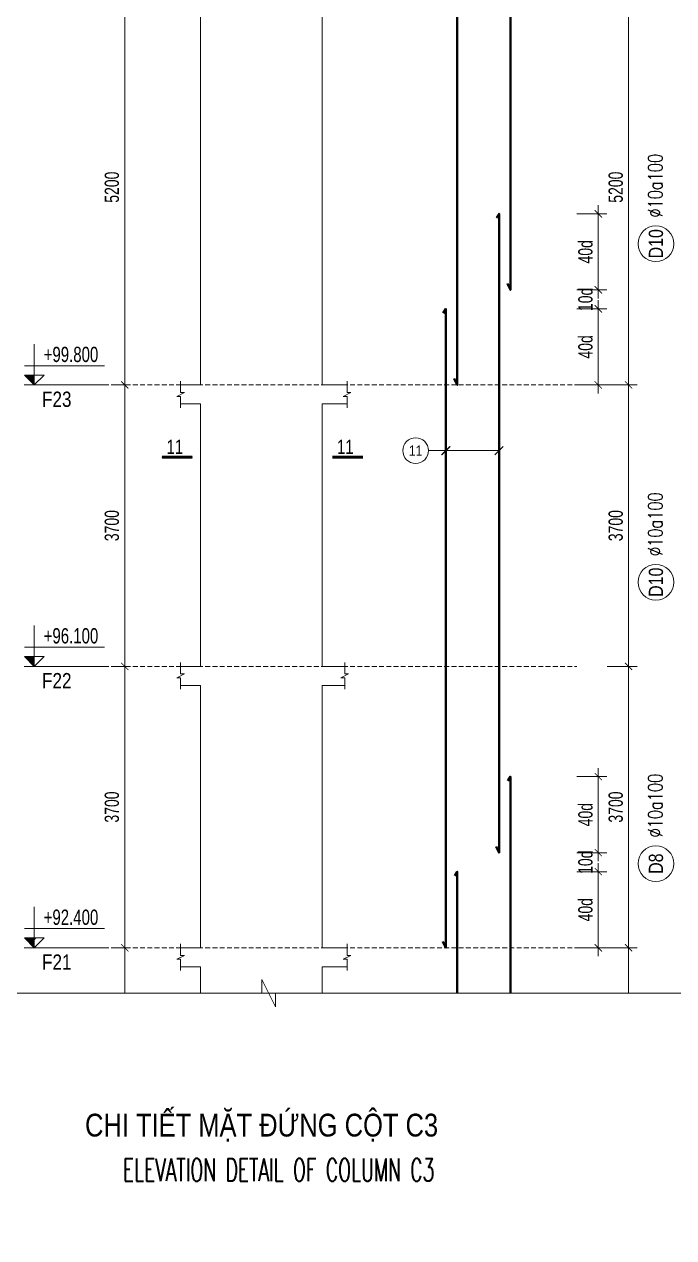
# Model space of a CAD drawing. Header units: millimetres. Extents: x 415878 to 795945, y 85573 to 378758.
# Drawn here: x 624098 to 632641, y 337692 to 353647 of the extents above; entities that cross this region are included whole.
import ezdxf
from ezdxf.enums import TextEntityAlignment as Align
from ezdxf.xclip import XClip

# ---------------------------------------------------------------- set-up
doc = ezdxf.new("R2010")
doc.units = ezdxf.units.MM
doc.linetypes.add('DASHED2', pattern=[9.524999999999999, 6.35, -3.175])
doc.layers.get('0').update_dxf_attribs({"lineweight": 20})
doc.layers.get('Defpoints').update_dxf_attribs({"color": 151, "lineweight": 9})
for name, color, linetype, lineweight in [('NDC_S_ANNO', 7, 'Continuous', 20), ('NDC_S_CONTINUOUS', 3, 'Continuous', 20), ('NDC_S_DIM', 1, 'Continuous', 15), ('NDC_S_ENG TEXT', 2, 'Continuous', 20), ('NDC_S_ENG TITLE', 3, 'Continuous', 20), ('NDC_S_HATCH MATERIAL', 8, 'Continuous', 13), ('NDC_S_LEADER', 1, 'Continuous', 15), ('NDC_S_LEVEL TEXT', 7, 'Continuous', 20), ('NDC_S_REBAR NO.', 7, 'Continuous', 20), ('NDC_S_REBAR NO. BOX', 1, 'Continuous', 9), ('NDC_S_STIRRUP', 4, 'Continuous', 40), ('NDC_S_TEXT SYMBOL', 7, 'Continuous', 20), ('NDC_S_VN TEXT', 7, 'Continuous', 20)]:
    doc.layers.add(name, color=color, linetype=linetype, lineweight=lineweight)
doc.styles.add('NDC_ANNO', font='', dxfattribs={"width": 0.8})
doc.styles.add('NDC_ARIAL', font='arial.ttf', dxfattribs={"width": 0.85})
doc.styles.add('NDC_DIM', font='', dxfattribs={"width": 0.75})
doc.styles.add('NDC_ROMANS', font='romans.shx', dxfattribs={"width": 0.7})
doc.styles.add('NDC_VIE TXT', font='arial.ttf', dxfattribs={"width": 0.8})
doc.styles.get('NDC_ANNO').set_extended_font_data('Dotum')
doc.styles.get('NDC_DIM').set_extended_font_data('Dotum')
doc.dimstyles.new('NDC_dim_75', dxfattribs={"dimscale": 75, "dimtxt": 2.5, "dimasz": 1.5, "dimexe": 1.5, "dimexo": 2.5, "dimgap": 1, "dimtad": 1, "dimdec": 0, "dimzin": 0, "dimdsep": 46, "dimtxsty": 'NDC_DIM', "dimblk": 'DIMMARK', "dimcen": 0.09, "dimdle": 1.2, "dimclrd": 1, "dimclre": 1, "dimclrt": 3, "dimadec": 0, "dimazin": 0, "dimtfac": 1, "dimtdec": 0, "dimtix": 1, "dimtofl": 0, "dimtmove": 0, "dimatfit": 3, "dimfxl": 8, "dimfxlon": 1, "dimtolj": 1, "dimtzin": 0, "dimarcsym": 0})

# ---------------------------------------------------------------- blocks, each defined once
blk = doc.blocks.new('DIMMARK')
at = {"layer": 'NDC_S_DIM', "color": 1}
blk.add_line((-1.5, 0), (1, 0), dxfattribs=at)
at = {"layer": 'NDC_S_DIM', "color": 2, "const_width": 0.1}
blk.add_lwpolyline([(-0.4242640687119285, -0.4242640687119285), (0.4242640687119285, 0.4242640687119285)], dxfattribs=at)
blk = doc.blocks.new('*D828')
at = {"layer": 'Defpoints', "color": 0, "transparency": 16777216}
for p in [(417199.4336846789, 193729.3984995254), (417430.9967218214, 193729.3984995254), (417430.9967218214, 190029.3984995254)]:
    blk.add_point(p, dxfattribs=at)
at = {"layer": 'NDC_S_HATCH MATERIAL', "color": 1, "lineweight": -2, "transparency": 16777216}
for p, q in [((417243.4967218214, 193729.3984995254), (417086.9336846789, 193729.3984995254)), ((417199.4336846789, 190141.8984995254), (417199.4336846789, 193616.8984995254)), ((417243.4967218214, 190029.3984995254), (417086.9336846789, 190029.3984995254))]:
    blk.add_line(p, q, dxfattribs=at)
at = {"layer": 'NDC_S_HATCH MATERIAL', "color": 1, "lineweight": -2, "transparency": 16777216, "xscale": 112.5, "yscale": 112.5, "zscale": 112.5}
for p, rotation in [((417199.4336846789, 193729.3984995254), 90), ((417199.4336846789, 190029.3984995254), 270)]:
    blk.add_blockref('DIMMARK', p, dxfattribs=dict(at, rotation=rotation))
at = {"layer": 'NDC_S_HATCH MATERIAL', "color": 3, "transparency": 16777216, "insert": (417030.6836846789, 191879.3984995254), "char_height": 187.5, "attachment_point": 5, "rotation": 90, "style": 'NDC_DIM'}
blk.add_mtext('\\A1;3700', dxfattribs=at)
blk = doc.blocks.new('*D829')
at = {"layer": 'Defpoints', "color": 0, "transparency": 16777216}
for p in [(417199.4336846792, 197429.3984995254), (417430.9967218214, 197429.3984995254), (417430.9967218214, 193729.3984995254)]:
    blk.add_point(p, dxfattribs=at)
at = {"layer": 'NDC_S_HATCH MATERIAL', "color": 1, "lineweight": -2, "transparency": 16777216}
for p, q in [((417243.4967218214, 197429.3984995254), (417086.9336846792, 197429.3984995254)), ((417199.4336846792, 193841.8984995254), (417199.4336846792, 197316.8984995254)), ((417243.4967218214, 193729.3984995254), (417086.9336846792, 193729.3984995254))]:
    blk.add_line(p, q, dxfattribs=at)
at = {"layer": 'NDC_S_HATCH MATERIAL', "color": 1, "lineweight": -2, "transparency": 16777216, "xscale": 112.5, "yscale": 112.5, "zscale": 112.5}
for p, rotation in [((417199.4336846792, 197429.3984995254), 90), ((417199.4336846792, 193729.3984995254), 270)]:
    blk.add_blockref('DIMMARK', p, dxfattribs=dict(at, rotation=rotation))
at = {"layer": 'NDC_S_HATCH MATERIAL', "color": 3, "transparency": 16777216, "insert": (417030.6836846791, 195579.3984995254), "char_height": 187.5, "attachment_point": 5, "rotation": 90, "style": 'NDC_DIM'}
blk.add_mtext('\\A1;3700', dxfattribs=at)
blk = doc.blocks.new('*D830')
at = {"layer": 'Defpoints', "color": 0, "transparency": 16777216}
for p in [(417199.4336846794, 201129.3984995254), (417430.9967218214, 201129.3984995254), (417430.9967218214, 197429.3984995254)]:
    blk.add_point(p, dxfattribs=at)
at = {"layer": 'NDC_S_HATCH MATERIAL', "color": 1, "lineweight": -2, "transparency": 16777216}
for p, q in [((417243.4967218214, 201129.3984995254), (417086.9336846794, 201129.3984995254)), ((417199.4336846794, 197541.8984995254), (417199.4336846794, 201016.8984995254)), ((417243.4967218214, 197429.3984995254), (417086.9336846794, 197429.3984995254))]:
    blk.add_line(p, q, dxfattribs=at)
at = {"layer": 'NDC_S_HATCH MATERIAL', "color": 1, "lineweight": -2, "transparency": 16777216, "xscale": 112.5, "yscale": 112.5, "zscale": 112.5}
for p, rotation in [((417199.4336846794, 201129.3984995254), 90), ((417199.4336846794, 197429.3984995254), 270)]:
    blk.add_blockref('DIMMARK', p, dxfattribs=dict(at, rotation=rotation))
at = {"layer": 'NDC_S_HATCH MATERIAL', "color": 3, "transparency": 16777216, "insert": (417030.6836846793, 199279.3984995254), "char_height": 187.5, "attachment_point": 5, "rotation": 90, "style": 'NDC_DIM'}
blk.add_mtext('\\A1;3700', dxfattribs=at)
blk = doc.blocks.new('*D831')
at = {"layer": 'Defpoints', "color": 0, "transparency": 16777216}
for p in [(417199.4336846796, 206329.3984995254), (417430.9967218214, 206329.3984995254), (417430.9967218214, 201129.3984995254)]:
    blk.add_point(p, dxfattribs=at)
at = {"layer": 'NDC_S_HATCH MATERIAL', "color": 1, "lineweight": -2, "transparency": 16777216}
for p, q in [((417243.4967218214, 206329.3984995254), (417086.9336846796, 206329.3984995254)), ((417199.4336846796, 201241.8984995254), (417199.4336846796, 206216.8984995254)), ((417243.4967218214, 201129.3984995254), (417086.9336846796, 201129.3984995254))]:
    blk.add_line(p, q, dxfattribs=at)
at = {"layer": 'NDC_S_HATCH MATERIAL', "color": 1, "lineweight": -2, "transparency": 16777216, "xscale": 112.5, "yscale": 112.5, "zscale": 112.5}
for p, rotation in [((417199.4336846796, 206329.3984995254), 90), ((417199.4336846796, 201129.3984995254), 270)]:
    blk.add_blockref('DIMMARK', p, dxfattribs=dict(at, rotation=rotation))
at = {"layer": 'NDC_S_HATCH MATERIAL', "color": 3, "transparency": 16777216, "insert": (417030.6836846796, 203729.3984995254), "char_height": 187.5, "attachment_point": 5, "rotation": 90, "style": 'NDC_DIM'}
blk.add_mtext('\\A1;5200', dxfattribs=at)
blk = doc.blocks.new('*D890')
at = {"layer": 'Defpoints', "color": 0, "transparency": 16777216}
for p in [(419794.5496749418, 194729.3984995253), (423428.6123127725, 194729.3984995253), (419794.5496749418, 193729.3984995255)]:
    blk.add_point(p, dxfattribs=at)
at = {"layer": 'NDC_S_HATCH MATERIAL', "color": 1, "lineweight": -2, "transparency": 16777216}
for p, q in [((423147.3623127725, 194729.3984995253), (423541.1123127725, 194729.3984995253)), ((423428.6123127725, 193841.8984995255), (423428.6123127725, 194616.8984995253)), ((423147.3623127725, 193729.3984995255), (423541.1123127725, 193729.3984995255))]:
    blk.add_line(p, q, dxfattribs=at)
at = {"layer": 'NDC_S_HATCH MATERIAL', "color": 1, "lineweight": -2, "transparency": 16777216, "xscale": 112.5, "yscale": 112.5, "zscale": 112.5}
for p, rotation in [((423428.6123127725, 194729.3984995253), 90), ((423428.6123127725, 193729.3984995255), 270)]:
    blk.add_blockref('DIMMARK', p, dxfattribs=dict(at, rotation=rotation))
at = {"layer": 'NDC_S_HATCH MATERIAL', "color": 3, "transparency": 16777216, "insert": (423259.8623127724, 194229.3984995255), "char_height": 187.5, "attachment_point": 5, "rotation": 90, "style": 'NDC_DIM'}
blk.add_mtext('\\A1;\\A1;40d', dxfattribs=at)
blk = doc.blocks.new('*D891')
at = {"layer": 'Defpoints', "color": 0, "transparency": 16777216}
for p in [(419794.5496749418, 194979.3984995253), (423428.612312773, 194979.3984995253), (419794.5496749418, 194729.3984995253)]:
    blk.add_point(p, dxfattribs=at)
at = {"layer": 'NDC_S_HATCH MATERIAL', "color": 1, "lineweight": -2, "transparency": 16777216}
for p, q in [((423428.612312773, 195091.8984995253), (423428.612312773, 195204.3984995253)), ((423147.362312773, 194979.3984995253), (423541.112312773, 194979.3984995253)), ((423147.362312773, 194729.3984995253), (423541.112312773, 194729.3984995253)), ((423428.612312773, 194616.8984995253), (423428.612312773, 194504.3984995253))]:
    blk.add_line(p, q, dxfattribs=at)
at = {"layer": 'NDC_S_HATCH MATERIAL', "color": 1, "lineweight": -2, "transparency": 16777216, "xscale": 112.5, "yscale": 112.5, "zscale": 112.5}
for p, rotation in [((423428.612312773, 194979.3984995253), 270), ((423428.612312773, 194729.3984995253), 90)]:
    blk.add_blockref('DIMMARK', p, dxfattribs=dict(at, rotation=rotation))
at = {"layer": 'NDC_S_HATCH MATERIAL', "color": 3, "transparency": 16777216, "insert": (423259.8623127729, 194854.3984995254), "char_height": 187.5, "attachment_point": 5, "rotation": 90, "style": 'NDC_DIM'}
blk.add_mtext('\\A1;\\A1;10d', dxfattribs=at)
blk = doc.blocks.new('*D892')
at = {"layer": 'Defpoints', "color": 0, "transparency": 16777216}
for p in [(419794.5496749418, 195979.3984995253), (423428.6123127734, 195979.3984995253), (419794.5496749418, 194979.3984995253)]:
    blk.add_point(p, dxfattribs=at)
at = {"layer": 'NDC_S_HATCH MATERIAL', "color": 1, "lineweight": -2, "transparency": 16777216}
for p, q in [((423147.3623127734, 195979.3984995253), (423541.1123127734, 195979.3984995253)), ((423428.6123127734, 195091.8984995253), (423428.6123127734, 195866.8984995253)), ((423147.3623127734, 194979.3984995253), (423541.1123127734, 194979.3984995253))]:
    blk.add_line(p, q, dxfattribs=at)
at = {"layer": 'NDC_S_HATCH MATERIAL', "color": 1, "lineweight": -2, "transparency": 16777216, "xscale": 112.5, "yscale": 112.5, "zscale": 112.5}
for p, rotation in [((423428.6123127734, 195979.3984995253), 90), ((423428.6123127734, 194979.3984995253), 270)]:
    blk.add_blockref('DIMMARK', p, dxfattribs=dict(at, rotation=rotation))
at = {"layer": 'NDC_S_HATCH MATERIAL', "color": 3, "transparency": 16777216, "insert": (423259.8623127734, 195479.3984995254), "char_height": 187.5, "attachment_point": 5, "rotation": 90, "style": 'NDC_DIM'}
blk.add_mtext('\\A1;\\A1;40d', dxfattribs=at)
blk = doc.blocks.new('*D942')
at = {"layer": 'Defpoints', "color": 0, "transparency": 16777216}
for p in [(419794.5496749418, 193729.3984995254), (423826.9947222922, 193729.3984995254), (419794.5496749418, 190029.3984995254)]:
    blk.add_point(p, dxfattribs=at)
at = {"layer": 'NDC_S_VN TEXT', "color": 1, "lineweight": -2, "transparency": 16777216}
for p, q in [((423545.7447222922, 193729.3984995254), (423939.4947222922, 193729.3984995254)), ((423826.9947222922, 190141.8984995254), (423826.9947222922, 193616.8984995254)), ((423545.7447222922, 190029.3984995254), (423939.4947222922, 190029.3984995254))]:
    blk.add_line(p, q, dxfattribs=at)
at = {"layer": 'NDC_S_VN TEXT', "color": 1, "lineweight": -2, "transparency": 16777216, "xscale": 112.5, "yscale": 112.5, "zscale": 112.5}
for p, rotation in [((423826.9947222922, 193729.3984995254), 90), ((423826.9947222922, 190029.3984995254), 270)]:
    blk.add_blockref('DIMMARK', p, dxfattribs=dict(at, rotation=rotation))
at = {"layer": 'NDC_S_VN TEXT', "color": 3, "transparency": 16777216, "insert": (423658.2447222922, 191879.3984995255), "char_height": 187.5, "attachment_point": 5, "rotation": 90, "style": 'NDC_DIM'}
blk.add_mtext('\\A1;3700', dxfattribs=at)
blk = doc.blocks.new('*D943')
at = {"layer": 'Defpoints', "color": 0, "transparency": 16777216}
for p in [(419794.5496749418, 197429.3984995258), (423826.9947222925, 197429.3984995258), (419794.5496749418, 193729.3984995254)]:
    blk.add_point(p, dxfattribs=at)
at = {"layer": 'NDC_S_VN TEXT', "color": 1, "lineweight": -2, "transparency": 16777216}
for p, q in [((423545.7447222925, 197429.3984995258), (423939.4947222925, 197429.3984995258)), ((423826.9947222925, 193841.8984995254), (423826.9947222925, 197316.8984995258)), ((423545.7447222925, 193729.3984995254), (423939.4947222925, 193729.3984995254))]:
    blk.add_line(p, q, dxfattribs=at)
at = {"layer": 'NDC_S_VN TEXT', "color": 1, "lineweight": -2, "transparency": 16777216, "xscale": 112.5, "yscale": 112.5, "zscale": 112.5}
for p, rotation in [((423826.9947222925, 197429.3984995258), 90), ((423826.9947222925, 193729.3984995254), 270)]:
    blk.add_blockref('DIMMARK', p, dxfattribs=dict(at, rotation=rotation))
at = {"layer": 'NDC_S_VN TEXT', "color": 3, "transparency": 16777216, "insert": (423658.2447222924, 195579.3984995256), "char_height": 187.5, "attachment_point": 5, "rotation": 90, "style": 'NDC_DIM'}
blk.add_mtext('\\A1;3700', dxfattribs=at)
blk = doc.blocks.new('*D944')
at = {"layer": 'Defpoints', "color": 0, "transparency": 16777216}
for p in [(419794.5496749418, 201129.3984995254), (423826.9947222927, 201129.3984995254), (419794.5496749418, 197429.3984995258)]:
    blk.add_point(p, dxfattribs=at)
at = {"layer": 'NDC_S_VN TEXT', "color": 1, "lineweight": -2, "transparency": 16777216}
for p, q in [((423545.7447222927, 201129.3984995254), (423939.4947222927, 201129.3984995254)), ((423826.9947222927, 197541.8984995258), (423826.9947222927, 201016.8984995254)), ((423545.7447222927, 197429.3984995258), (423939.4947222927, 197429.3984995258))]:
    blk.add_line(p, q, dxfattribs=at)
at = {"layer": 'NDC_S_VN TEXT', "color": 1, "lineweight": -2, "transparency": 16777216, "xscale": 112.5, "yscale": 112.5, "zscale": 112.5}
for p, rotation in [((423826.9947222927, 201129.3984995254), 90), ((423826.9947222927, 197429.3984995258), 270)]:
    blk.add_blockref('DIMMARK', p, dxfattribs=dict(at, rotation=rotation))
at = {"layer": 'NDC_S_VN TEXT', "color": 3, "transparency": 16777216, "insert": (423658.2447222926, 199279.3984995256), "char_height": 187.5, "attachment_point": 5, "rotation": 90, "style": 'NDC_DIM'}
blk.add_mtext('\\A1;3700', dxfattribs=at)
blk = doc.blocks.new('*D945')
at = {"layer": 'Defpoints', "color": 0, "transparency": 16777216}
for p in [(419794.5496749418, 206329.3984995254), (423826.9947222929, 206329.3984995254), (419794.5496749418, 201129.3984995254)]:
    blk.add_point(p, dxfattribs=at)
at = {"layer": 'NDC_S_VN TEXT', "color": 1, "lineweight": -2, "transparency": 16777216}
for p, q in [((423545.7447222929, 206329.3984995254), (423939.4947222929, 206329.3984995254)), ((423826.9947222929, 201241.8984995254), (423826.9947222929, 206216.8984995254)), ((423545.7447222929, 201129.3984995254), (423939.4947222929, 201129.3984995254))]:
    blk.add_line(p, q, dxfattribs=at)
at = {"layer": 'NDC_S_VN TEXT', "color": 1, "lineweight": -2, "transparency": 16777216, "xscale": 112.5, "yscale": 112.5, "zscale": 112.5}
for p, rotation in [((423826.9947222929, 206329.3984995254), 90), ((423826.9947222929, 201129.3984995254), 270)]:
    blk.add_blockref('DIMMARK', p, dxfattribs=dict(at, rotation=rotation))
at = {"layer": 'NDC_S_VN TEXT', "color": 3, "transparency": 16777216, "insert": (423658.2447222929, 203729.3984995254), "char_height": 187.5, "attachment_point": 5, "rotation": 90, "style": 'NDC_DIM'}
blk.add_mtext('\\A1;5200', dxfattribs=at)
blk = doc.blocks.new('CD')
at = {"layer": 'NDC_S_ANNO'}
blk.add_hatch(color=3, dxfattribs=at).paths.add_polyline_path([(5.820766091346741e-10, 159.6954857552046), (-161.2010908627417, 159.6954857552046), (5.820766091346741e-10, -5.529727786779404e-10)])
at = {"layer": 'NDC_S_ANNO', "ltscale": 50}
h = blk.add_hatch(dxfattribs=at)
h.set_pattern_fill('ANSI31', color=256, scale=140.6250541793833, style=0)
h.set_pattern_definition([(45, (5.820766091346741e-10, 0), (-315.7122508925224, 315.7122508925224), [])])
h.paths.add_polyline_path([(5.820766091346741e-10, 159.6954857552046), (5.820766091346741e-10, -5.529727786779404e-10), (161.2010908930097, 159.6954857552046)])
for p, q in [((-159.2704896852956, 314.0833880473947), (1146.947077315999, 314.0833880473947)), ((1156.125648126763, 0), (-163.8695725132129, 0))]:
    blk.add_line(p, q, dxfattribs=at)
for points in [[(5.820766091346741e-10, 669.4950748638657), (5.820766091346741e-10, -5.529727786779404e-10)], [(5.820766091346741e-10, -5.529727786779404e-10), (-161.2010908627417, 159.6954857552046), (5.820766091346741e-10, 159.6954857552046)], [(5.820766091346741e-10, -5.529727786779404e-10), (161.2010908930097, 159.6954857552046), (5.820766091346741e-10, 159.6954857552046)]]:
    blk.add_lwpolyline(points, dxfattribs=at)
at = {"layer": 'NDC_S_TEXT SYMBOL', "color": 3, "style": 'NDC_DIM', "width": 0.7}
blk.add_attdef('COT', (153.9534816145897, 374.6377722059842), '', height=250, dxfattribs=at)
blk = doc.blocks.new('*U25')
at = {"layer": 'NDC_S_ANNO', "color": 0, "linetype": 'ByBlock', "lineweight": -2}
blk.add_line((-4.357142640116527, 0.002997111644365447), (1.000000217026004, 0.002999782974066001), dxfattribs=at)
at = {"layer": 'NDC_S_ANNO', "ltscale": 0.005, "const_width": 0.5}
blk.add_lwpolyline([(1.000000217026004, 0.002999782974066001), (-4.357142640116527, 0.002997111644365447)], dxfattribs=at)
at = {"layer": 'NDC_S_TEXT SYMBOL', "linetype": 'ByBlock', "lineweight": -2, "style": 'NDC_ANNO', "width": 0.8}
blk.add_attdef('DETAIL', text='', height=2.5, dxfattribs=at).set_placement((-0.635006858396082, 1.824862175366434), align=Align.MIDDLE_RIGHT)
blk = doc.blocks.new('*U26')
at = {"layer": 'NDC_S_ANNO', "color": 0, "linetype": 'ByBlock', "lineweight": -2}
blk.add_line((1.000000217026004, 0.002997111644368654), (-4.357142640116527, 0.002999782974062794), dxfattribs=at)
at = {"layer": 'NDC_S_ANNO', "ltscale": 0.005, "const_width": 0.5}
blk.add_lwpolyline([(1.000000217026004, 0.002999782974066001), (-4.357142640116527, 0.002997111644365447)], dxfattribs=at)
at = {"layer": 'NDC_S_TEXT SYMBOL', "linetype": 'ByBlock', "lineweight": -2, "style": 'NDC_ANNO', "width": 0.8}
blk.add_attdef('DETAIL', text='', height=2.5, dxfattribs=at).set_placement((-0.635006858396082, 1.824862175366434), align=Align.MIDDLE_RIGHT)
blk = doc.blocks.new('*D959')
at = {"layer": 'Defpoints', "color": 0, "transparency": 16777216}
for p in [(419794.5496749418, 202129.3984995252), (423428.6123127724, 202129.3984995252), (419794.5496749418, 201129.3984995254)]:
    blk.add_point(p, dxfattribs=at)
at = {"layer": 'NDC_S_HATCH MATERIAL', "color": 1, "lineweight": -2, "transparency": 16777216}
for p, q in [((423147.3623127724, 202129.3984995252), (423541.1123127724, 202129.3984995252)), ((423428.6123127724, 201241.8984995254), (423428.6123127724, 202016.8984995252)), ((423147.3623127724, 201129.3984995254), (423541.1123127724, 201129.3984995254))]:
    blk.add_line(p, q, dxfattribs=at)
at = {"layer": 'NDC_S_HATCH MATERIAL', "color": 1, "lineweight": -2, "transparency": 16777216, "xscale": 112.5, "yscale": 112.5, "zscale": 112.5}
for p, rotation in [((423428.6123127724, 202129.3984995252), 90), ((423428.6123127724, 201129.3984995254), 270)]:
    blk.add_blockref('DIMMARK', p, dxfattribs=dict(at, rotation=rotation))
at = {"layer": 'NDC_S_HATCH MATERIAL', "color": 3, "transparency": 16777216, "insert": (423259.8623127723, 201629.3984995254), "char_height": 187.5, "attachment_point": 5, "rotation": 90, "style": 'NDC_DIM'}
blk.add_mtext('\\A1;\\A1;40d', dxfattribs=at)
blk = doc.blocks.new('*D960')
at = {"layer": 'Defpoints', "color": 0, "transparency": 16777216}
for p in [(419794.5496749418, 202379.3984995252), (423428.6123127728, 202379.3984995252), (419794.5496749418, 202129.3984995252)]:
    blk.add_point(p, dxfattribs=at)
at = {"layer": 'NDC_S_HATCH MATERIAL', "color": 1, "lineweight": -2, "transparency": 16777216}
for p, q in [((423428.6123127728, 202491.8984995252), (423428.6123127728, 202604.3984995252)), ((423147.3623127728, 202379.3984995252), (423541.1123127728, 202379.3984995252)), ((423147.3623127728, 202129.3984995252), (423541.1123127728, 202129.3984995252)), ((423428.6123127728, 202016.8984995252), (423428.6123127728, 201904.3984995252))]:
    blk.add_line(p, q, dxfattribs=at)
at = {"layer": 'NDC_S_HATCH MATERIAL', "color": 1, "lineweight": -2, "transparency": 16777216, "xscale": 112.5, "yscale": 112.5, "zscale": 112.5}
for p, rotation in [((423428.6123127728, 202379.3984995252), 270), ((423428.6123127728, 202129.3984995252), 90)]:
    blk.add_blockref('DIMMARK', p, dxfattribs=dict(at, rotation=rotation))
at = {"layer": 'NDC_S_HATCH MATERIAL', "color": 3, "transparency": 16777216, "insert": (423259.8623127728, 202254.3984995252), "char_height": 187.5, "attachment_point": 5, "rotation": 90, "style": 'NDC_DIM'}
blk.add_mtext('\\A1;\\A1;10d', dxfattribs=at)
blk = doc.blocks.new('*D961')
at = {"layer": 'Defpoints', "color": 0, "transparency": 16777216}
for p in [(419794.5496749418, 203379.3984995252), (423428.6123127733, 203379.3984995252), (419794.5496749418, 202379.3984995252)]:
    blk.add_point(p, dxfattribs=at)
at = {"layer": 'NDC_S_HATCH MATERIAL', "color": 1, "lineweight": -2, "transparency": 16777216}
for p, q in [((423147.3623127733, 203379.3984995252), (423541.1123127733, 203379.3984995252)), ((423428.6123127733, 202491.8984995252), (423428.6123127733, 203266.8984995252)), ((423147.3623127733, 202379.3984995252), (423541.1123127733, 202379.3984995252))]:
    blk.add_line(p, q, dxfattribs=at)
at = {"layer": 'NDC_S_HATCH MATERIAL', "color": 1, "lineweight": -2, "transparency": 16777216, "xscale": 112.5, "yscale": 112.5, "zscale": 112.5}
for p, rotation in [((423428.6123127733, 203379.3984995252), 90), ((423428.6123127733, 202379.3984995252), 270)]:
    blk.add_blockref('DIMMARK', p, dxfattribs=dict(at, rotation=rotation))
at = {"layer": 'NDC_S_HATCH MATERIAL', "color": 3, "transparency": 16777216, "insert": (423259.8623127732, 202879.3984995252), "char_height": 187.5, "attachment_point": 5, "rotation": 90, "style": 'NDC_DIM'}
blk.add_mtext('\\A1;\\A1;40d', dxfattribs=at)
blk = doc.blocks.new('MATDUNGCOTC1')
at = {"layer": 'NDC_S_CONTINUOUS'}
for points in [[(417934.5496749418, 201129.3984995254), (418194.5496749418, 201129.3984995254), (418194.5496749418, 206079.3984995254), (417960.1580134924, 206079.3984995254)], [(420124.5496749418, 201129.3984995254), (419794.5496749418, 201129.3984995254), (419794.5496749418, 206079.3984995254), (420174.5496749418, 206079.3984995254)], [(417934.5496749418, 197429.3984995254), (418194.5496749418, 197429.3984995254), (418194.5496749418, 200879.3984995254), (417934.5496749418, 200879.3984995254)], [(420092.4407112087, 197429.3984995254), (419794.5496749418, 197429.3984995254), (419794.5496749418, 200879.3984995254), (420124.5496749418, 200879.3984995254)], [(417934.5496749418, 193729.3984995254), (418194.5496749418, 193729.3984995254), (418194.5496749418, 197179.3984995254), (417934.5496749418, 197179.3984995254)], [(420124.5496749418, 193729.3984995254), (419794.5496749418, 193729.3984995254), (419794.5496749418, 197179.3984995254), (420092.4407112087, 197179.3984995254)], [(417934.5496749418, 190029.3984995254), (418194.5496749418, 190029.3984995254), (418194.5496749418, 193479.3984995254), (417934.5496749418, 193479.3984995254)], [(420124.5496749418, 190029.3984995254), (419794.5496749418, 190029.3984995254), (419794.5496749418, 193479.3984995254), (420124.5496749418, 193479.3984995254)]]:
    blk.add_lwpolyline(points, dxfattribs=at)
at = {"layer": 'NDC_S_DIM', "ltscale": 40}
for points in [[(417934.5496749418, 200829.3984995254), (417934.5496749418, 200979.3984995254), (417884.5496749418, 200979.3984995254), (417984.5496749418, 201029.3984995254), (417934.5496749418, 201029.3984995254), (417934.5496749418, 201179.3984995254)], [(420124.5496749418, 200829.3984995254), (420124.5496749418, 200979.3984995254), (420074.5496749418, 200979.3984995254), (420174.5496749418, 201029.3984995254), (420124.5496749418, 201029.3984995254), (420124.5496749418, 201179.3984995254)], [(417934.5496749418, 197129.3984995254), (417934.5496749418, 197279.3984995254), (417884.5496749418, 197279.3984995254), (417984.5496749418, 197329.3984995254), (417934.5496749418, 197329.3984995254), (417934.5496749418, 197479.3984995254)], [(420092.4407112087, 197129.3984995254), (420092.4407112087, 197279.3984995254), (420042.4407112087, 197279.3984995254), (420142.4407112087, 197329.3984995254), (420092.4407112087, 197329.3984995254), (420092.4407112087, 197479.3984995254)], [(417934.5496749418, 193429.3984995254), (417934.5496749418, 193579.3984995254), (417884.5496749418, 193579.3984995254), (417984.5496749418, 193629.3984995254), (417934.5496749418, 193629.3984995254), (417934.5496749418, 193779.3984995254)], [(420124.5496749418, 193429.3984995254), (420124.5496749418, 193579.3984995254), (420074.5496749418, 193579.3984995254), (420174.5496749418, 193629.3984995254), (420124.5496749418, 193629.3984995254), (420124.5496749418, 193779.3984995254)]]:
    blk.add_lwpolyline(points, dxfattribs=at)
at = {"layer": 'NDC_S_HATCH MATERIAL', "linetype": 'DASHED2', "ltscale": 10}
for p, q in [((415877.8793179487, 201129.3984995254), (423147.3623127794, 201129.3984995254)), ((415877.8793179487, 197429.3984995254), (423147.3623127794, 197429.3984995254)), ((415877.8793179487, 193729.3984995254), (423147.3623127794, 193729.3984995254))]:
    blk.add_line(p, q, dxfattribs=at)
at = {"layer": 'NDC_S_LEADER', "ltscale": 0.005}
blk.add_circle((421025.2516528896, 200265.546216319), 168.749999999483, dxfattribs=at)
at = {"layer": 'NDC_S_REBAR NO. BOX'}
for centre in [(424185.8370340238, 202985.337953659), (424185.8370340235, 198535.3379536592), (424185.8370340233, 194835.3379536592)]:
    blk.add_circle(centre, 234.8327636705481, dxfattribs=at)
at = {"layer": 'NDC_S_STIRRUP'}
for points in [[(422233.1867700189, 202462.8430402986), (422273.1867700189, 202379.3984995252), (422273.1867700201, 212279.3984995254), (422239.6509448935, 212224.5513283255)], [(421533.1867700189, 201212.8430403025), (421573.1867700189, 201129.3984995291), (421573.1867700201, 211029.3984995255), (421539.6509448935, 210974.5513283256)], [(422083.1867700172, 195062.8430402989), (422123.1867700172, 194979.3984995255), (422123.1867700175, 203379.3984995252), (422089.6509448911, 203324.5513283254)], [(421383.1867700172, 193812.8430402988), (421423.1867700172, 193729.3984995254), (421423.1867700175, 202129.3984995253), (421389.6509448911, 202074.5513283255)], [(422233.1867700131, 191362.843040295), (422273.1867700131, 191279.3984995216), (422273.1867700134, 195979.3984995252), (422239.6509448868, 195924.5513283253)], [(421533.1867700131, 190112.8430402986), (421573.1867700131, 190029.3984995252), (421573.1867700134, 194729.3984995252), (421539.6509448868, 194674.5513283254)]]:
    blk.add_lwpolyline(points, dxfattribs=at)
at = {"layer": 'NDC_S_DIM'}
ref = blk.add_blockref('CD', (416009.5602244331, 201129.3984995254), dxfattribs=dict(at, xscale=0.8035714285714284, yscale=0.8035714285714284, zscale=0.8035714285714284))
ref.add_attrib('COT', '+99.800', (416133.2728435877, 201430.4467093337), dxfattribs={"layer": '0', "color": 3, "height": 200.8928571428572, "style": 'NDC_DIM', "width": 0.75})
at = {"layer": 'NDC_S_DIM', "color": 2, "xscale": 75, "yscale": 75, "zscale": 75}
for name, p in [('*U25', (418015.2398956332, 200178.9993422428)), ('*U26', (420257.7560968006, 200178.9994624526))]:
    blk.add_blockref(name, p, dxfattribs=at).add_auto_attribs({'DETAIL': '11'})
at = {"layer": 'NDC_S_DIM'}
ref = blk.add_blockref('CD', (416009.5602244331, 197429.3984995254), dxfattribs=dict(at, xscale=0.8035714285714284, yscale=0.8035714285714284, zscale=0.8035714285714284))
ref.add_attrib('COT', '+96.100', (416133.2728435877, 197730.4467093337), dxfattribs={"layer": '0', "color": 3, "height": 200.8928571428572, "style": 'NDC_DIM', "width": 0.75})
ref = blk.add_blockref('CD', (416009.5602244331, 193729.3984995254), dxfattribs=dict(at, xscale=0.8035714285714284, yscale=0.8035714285714284, zscale=0.8035714285714284))
ref.add_attrib('COT', '+92.400', (416133.2728435877, 194030.4467093337), dxfattribs={"layer": '0', "color": 3, "height": 200.8928571428572, "style": 'NDC_DIM', "width": 0.75})
at = {"layer": 'NDC_S_ENG TITLE', "ltscale": 3, "style": 'NDC_ROMANS', "width": 0.75}
for p in [(424270.9152393051, 203329.6129162932), (424270.9152393048, 198879.6129162934), (424270.9152393046, 195179.6129162934)]:
    blk.add_text('%%C10a100', height=187.5, rotation=90, dxfattribs=at).set_placement(p)
at = {"layer": 'NDC_S_REBAR NO.', "style": 'NDC_ARIAL', "width": 0.8}
for s, p in [('D10', (424185.8370340238, 202985.337953659)), ('D10', (424185.8370340235, 198535.3379536592)), ('D8', (424185.8370340233, 194835.3379536592))]:
    blk.add_text(s, height=187.5, rotation=90, dxfattribs=at).set_placement(p, align=Align.MIDDLE_CENTER)
at = {"layer": 'NDC_S_VN TEXT', "style": 'NDC_VIE TXT', "width": 0.8}
for s, p in [('F23', (416112.2991454075, 200940.9813457644)), ('F22', (416112.2991454075, 197240.9813457644)), ('F21', (416112.2991454075, 193540.9813457644))]:
    blk.add_text(s, height=200.8928571428571, dxfattribs=at).set_placement(p, align=Align.MIDDLE_LEFT)
at = {"layer": 'NDC_S_VN TEXT', "style": 'NDC_ARIAL', "width": 0.85}
blk.add_text('11', height=134.9999999995864, dxfattribs=at).set_placement((421025.2516528896, 200265.546216319), align=Align.MIDDLE_CENTER)
at = {"layer": 'NDC_S_HATCH MATERIAL'}
for base, p1, p2, picture, middle in [((417199.4336846796, 206329.3984995254), (417430.9967218214, 201129.3984995254), (417430.9967218214, 206329.3984995254), '*D831', (417030.6836846796, 203729.3984995254)), ((417199.4336846794, 201129.3984995254), (417430.9967218214, 197429.3984995254), (417430.9967218214, 201129.3984995254), '*D830', (417030.6836846793, 199279.3984995254)), ((417199.4336846792, 197429.3984995254), (417430.9967218214, 193729.3984995254), (417430.9967218214, 197429.3984995254), '*D829', (417030.6836846791, 195579.3984995254)), ((417199.4336846789, 193729.3984995254), (417430.9967218214, 190029.3984995254), (417430.9967218214, 193729.3984995254), '*D828', (417030.6836846789, 191879.3984995254))]:
    dim = blk.add_linear_dim(base=base, p1=p1, p2=p2, angle=90, dimstyle='NDC_dim_75', override={"dimtmove": 1}, dxfattribs=at)
    dim.commit()
    dim.dimension.update_dxf_attribs({"geometry": picture, "text_midpoint": middle})
for base, p1, p2, text, picture, middle in [((423428.6123127733, 203379.3984995252), (419794.5496749418, 202379.3984995252), (419794.5496749418, 203379.3984995252), '\\A1;40d', '*D961', (423259.8623127732, 202879.3984995252)), ((423428.6123127728, 202379.3984995252), (419794.5496749418, 202129.3984995252), (419794.5496749418, 202379.3984995252), '\\A1;10d', '*D960', (423259.8623127728, 202254.3984995252)), ((423428.6123127724, 202129.3984995252), (419794.5496749418, 201129.3984995254), (419794.5496749418, 202129.3984995252), '\\A1;40d', '*D959', (423259.8623127723, 201629.3984995254)), ((423428.6123127734, 195979.3984995253), (419794.5496749418, 194979.3984995253), (419794.5496749418, 195979.3984995253), '\\A1;40d', '*D892', (423259.8623127734, 195479.3984995254)), ((423428.612312773, 194979.3984995253), (419794.5496749418, 194729.3984995253), (419794.5496749418, 194979.3984995253), '\\A1;10d', '*D891', (423259.8623127729, 194854.3984995254)), ((423428.6123127725, 194729.3984995253), (419794.5496749418, 193729.3984995255), (419794.5496749418, 194729.3984995253), '\\A1;40d', '*D890', (423259.8623127724, 194229.3984995255))]:
    dim = blk.add_linear_dim(base=base, p1=p1, p2=p2, angle=90, text=text, dimstyle='NDC_dim_75', override={"dimtmove": 1, "dimfxl": 3.75}, dxfattribs=at)
    dim.commit()
    dim.dimension.update_dxf_attribs({"geometry": picture, "text_midpoint": middle})
at = {"layer": 'NDC_S_VN TEXT'}
for base, p1, p2, picture, middle in [((423826.9947222929, 206329.3984995254), (419794.5496749418, 201129.3984995254), (419794.5496749418, 206329.3984995254), '*D945', (423658.2447222929, 203729.3984995254)), ((423826.9947222927, 201129.3984995254), (419794.5496749418, 197429.3984995258), (419794.5496749418, 201129.3984995254), '*D944', (423658.2447222926, 199279.3984995256)), ((423826.9947222925, 197429.3984995258), (419794.5496749418, 193729.3984995254), (419794.5496749418, 197429.3984995258), '*D943', (423658.2447222924, 195579.3984995256)), ((423826.9947222922, 193729.3984995254), (419794.5496749418, 190029.3984995254), (419794.5496749418, 193729.3984995254), '*D942', (423658.2447222922, 191879.3984995255))]:
    dim = blk.add_linear_dim(base=base, p1=p1, p2=p2, angle=90, dimstyle='NDC_dim_75', override={"dimtmove": 1, "dimfxl": 3.75}, dxfattribs=at)
    dim.commit()
    dim.dimension.update_dxf_attribs({"geometry": picture, "text_midpoint": middle})
for points in [[(422123.1867700173, 200265.546216319), (421194.0016528891, 200265.546216319)], [(421423.1867700174, 200265.546216319), (421194.0016528891, 200265.546216319)]]:
    blk.add_leader(points, dimstyle='NDC_dim_75', override={"dimtmove": 1, "dimldrblk": 'ARCHTICK', "dimfxl": 3.75}, dxfattribs=at)

msp = doc.modelspace()

# ---------------------------------------------------------------- linework, layer by layer
at = {"layer": 'NDC_S_LEADER', "ltscale": 40}
msp.add_lwpolyline([(625368.0854533819, 340908.9019716562), (627224.3900135161, 340908.9019716562), (627224.3900135161, 341088.9019716562), (627404.3900135161, 340728.9019716562), (627404.3900135161, 340908.9019716562), (632397.4089086085, 340908.9019716562)], dxfattribs=at)

# ---------------------------------------------------------------- block references
at = {"layer": 'NDC_S_VN TEXT'}
ref = msp.add_blockref('MATDUNGCOTC1', (208219.8403385743, 147775.2618298119), dxfattribs=at)
XClip(ref).set_block_clipping_path([(414684.58462866483, 193134.37556261622), (425421.5231138509, 229297.5378628979)])

# ---------------------------------------------------------------- texts
at = {"layer": 'NDC_S_ENG TEXT', "ltscale": 0.8, "style": 'NDC_ROMANS', "width": 0.6}
msp.add_text('ELEVATION DETAIL OF COLUMN C3', height=300, dxfattribs=at).set_placement((629491.7514981981, 338434.3887129054, -3.263056181512899e-08), align=Align.RIGHT)
at = {"layer": 'NDC_S_LEVEL TEXT', "style": 'NDC_ARIAL', "width": 0.8}
msp.add_text('CHI TIẾT MẶT ĐỨNG CỘT C3', height=300, dxfattribs=at).set_placement((627219.2711578177, 339185.0527853891, -2.87130952038143e-08), align=Align.MIDDLE)

doc.saveas('drawing.dxf')
